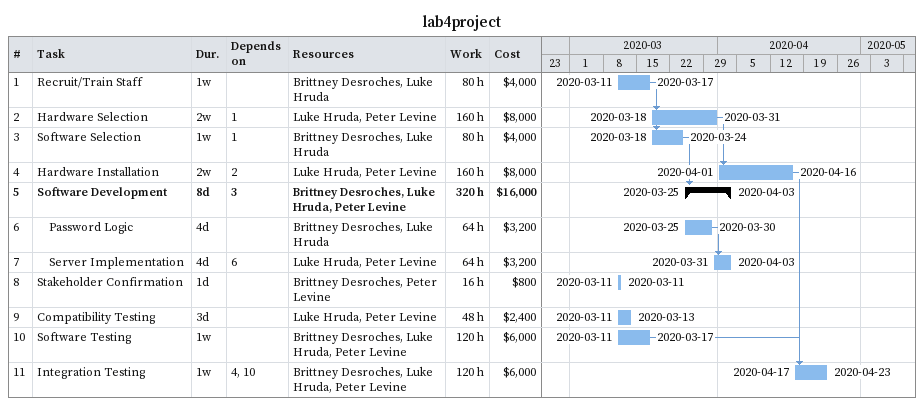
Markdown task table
lab4project

| ID | Level | Task | Duration | Start | Finish | Predecessors | Resources | Work (h) | Cost ($) |
|---|---|---|---|---|---|---|---|---|---|
| 1 | 1 | Recruit/Train Staff | 1w | 2020-03-11 | 2020-03-17 |  | Brittney Desroches, Luke Hruda | 80 | 4000 |
| 2 | 1 | Hardware Selection | 2w | 2020-03-18 | 2020-03-31 | 1 | Luke Hruda, Peter Levine | 160 | 8000 |
| 3 | 1 | Software Selection | 1w | 2020-03-18 | 2020-03-24 | 1 | Brittney Desroches, Luke Hruda | 80 | 4000 |
| 4 | 1 | Hardware Installation | 2w | 2020-04-01 | 2020-04-16 | 2 | Luke Hruda, Peter Levine | 160 | 8000 |
| 5 | 1 | **Software Development** | 8d | 2020-03-25 | 2020-04-03 | 3 | Brittney Desroches, Luke Hruda, Peter Levine | 320 | 16000 |
| 6 | 2 | Password Logic | 4d | 2020-03-25 | 2020-03-30 |  | Brittney Desroches, Luke Hruda | 64 | 3200 |
| 7 | 2 | Server Implementation | 4d | 2020-03-31 | 2020-04-03 | 6 | Luke Hruda, Peter Levine | 64 | 3200 |
| 8 | 1 | Stakeholder Confirmation | 1d | 2020-03-11 | 2020-03-11 |  | Brittney Desroches, Peter Levine | 16 | 800 |
| 9 | 1 | Compatibility Testing | 3d | 2020-03-11 | 2020-03-13 |  | Luke Hruda, Peter Levine | 48 | 2400 |
| 10 | 1 | Software Testing | 1w | 2020-03-11 | 2020-03-17 |  | Brittney Desroches, Luke Hruda, Peter Levine | 120 | 6000 |
| 11 | 1 | Integration Testing | 1w | 2020-04-17 | 2020-04-23 | 4, 10 | Brittney Desroches, Luke Hruda, Peter Levine | 120 | 6000 |
